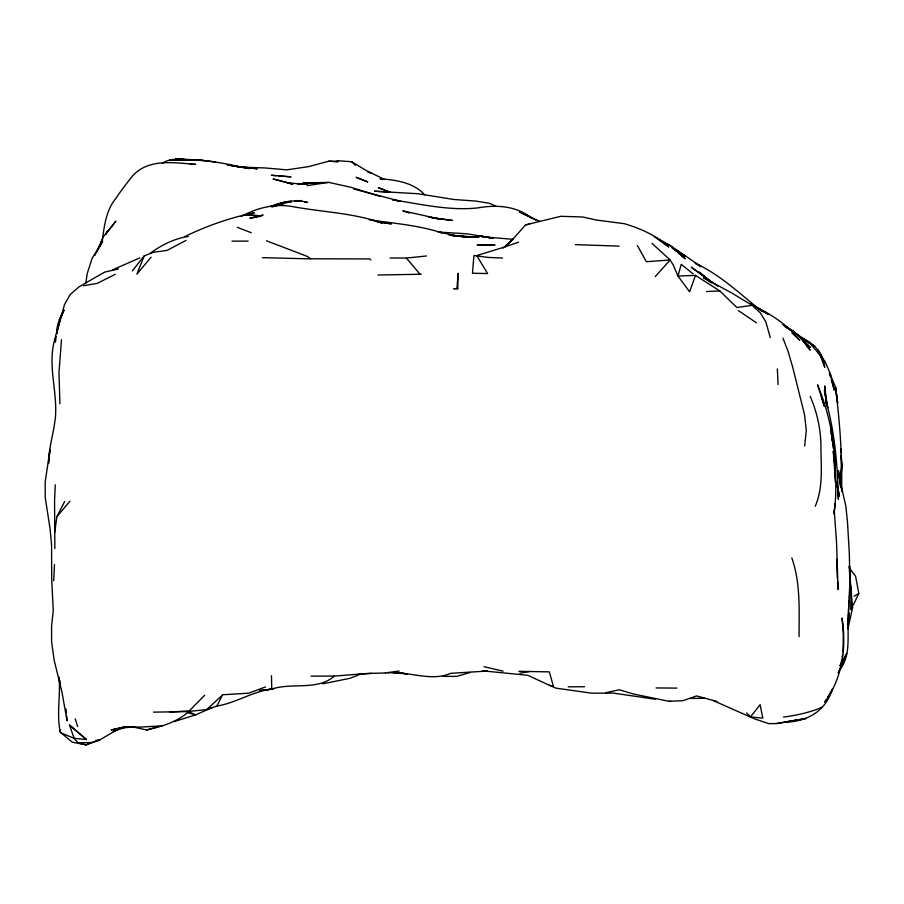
<?xml version="1.0" encoding="UTF-8"?>
<svg xmlns="http://www.w3.org/2000/svg" width="904" height="904" viewBox="0 0 904 904"><rect width="100%" height="100%" fill="white"/><g stroke="black" fill="none" stroke-linecap="round" stroke-linejoin="round"><path stroke-width="1.36" d="M54.85 548.547L54.568 500.94M118.605 728.816L99.779 739.913L86.151 744.907L72.218 742.15L60.285 732.229C56.466 714.036 60.557 695.718 59.167 677.345M457.774 288.67L458.023 273.313L457.006 288.466L457.774 288.67L453.763 288.749L457.006 288.466M59.122 680.09L59.167 677.48M841.093 476.385L840.98 480.453L841.737 465.842L841.183 455.209L841.737 465.842L840.505 487.03M841.161 473.685L841.454 462.837M834.833 464.961L833.872 451.401L835.239 464.057L835.511 482.227L833.285 451.175C835.804 471.967 837.104 493.143 833.929 513.947L835.093 503.494M848.472 625.76L848.449 626.37L852.687 607.341L849.726 578.255L851.263 594.595L849.432 566.164L849.929 583.487L849.263 599.601L849.918 578.865M841.59 491.55C842.336 456.633 839.872 421.513 835.409 386.901L837.669 403.003L835.601 387.228L829.397 372.979L830.516 376.945M55.426 341.961L55.72 335.463L64.523 304.614L70.083 294.602L79.156 286.749L104.062 272.409M54.59 500.172L55.28 484.815M55.483 341.667L55.743 336.288C46.579 362.82 57.472 389.748 55.46 416.71C54.025 432.406 48.59 447.457 48.59 463.323L50.059 449.435L45.2 481.787L45.234 497.437L50.093 529.009L51.573 544.75L51.697 579.057L53.257 610.46L51.573 626.02L51.596 641.682L54.127 660.067L61.98 692.193L67.077 720.793L66.614 715.55M53.675 580.73L54.511 564.548M840.72 486.77L840.641 481.448L840.426 484.42L838.404 470.701L841.228 487.448L842.008 490.476L838.042 471.617L845.861 506.342L847.5 522.083L849.319 553.497L849.929 583.487L849.432 566.164M843.07 651.953L843.296 633.727L842.053 617.997C846.585 646.97 842.539 678.068 824.742 702.137L826.166 699.719M61.495 339.689L58.986 372.301L59.901 403.805M840.234 485.335L840.641 481.448M847.545 628.698L849.195 613.127C845.907 631.715 852.201 651.987 840.81 668.61M804.65 446.045L806.311 430.485L804.549 414.733L792.684 367.126L788.039 351.227L782.966 338.186M102.208 241.278C104.231 226.316 105.904 210.304 115.972 198.292C120.82 190.857 126.345 183.885 131.758 176.856C147.635 157.94 173.918 162.844 195.659 164.347L190.224 164.37M54.635 532.716L56.895 516.704L64.647 501.46M85.857 282.929L87.191 273.686L92.14 258.284L102.672 241.368L96.751 251.922M841.703 659.637L840.573 666.045L840.822 664.903M842.155 657.084L842.618 654.519M57.167 333.655C55.878 325.451 60.263 317.62 64.026 310.592M815.238 506.251C823.747 486.431 820.798 464.825 820.911 443.932C820.414 427.536 816.741 411.422 810.221 396.393M770.287 337.61L765.79 321.711L760.207 312.75L752.139 305.337L736.816 307.507L719.799 290.941L695.492 275.381L689.605 291.811L677.966 276.048L673.344 265.154L670.146 259.979L651.976 243.357M63.766 310.015L60.511 318.818L56.986 332.536L56.895 330.615L57.178 333.406L56.726 329.542M186.032 240.385L167.07 250.397L153.33 252.318L144.177 255.9L136.899 274.161L151.081 257.188M63.687 309.902L59.291 319.926M838.358 672.757L839.986 669.096M838.257 672.96L840.539 667.875M853.365 604.945L858.8 593.453L855.602 576.345L849.602 568.277M94.773 255.448L102.028 240.17L100.028 245.605L102.943 237.232L115.859 221.13L105.87 234.204M62.093 314.163L60.692 317.078L62.647 313.383M206.643 709.561L216.915 706.047L222.384 695.165L206.643 709.561L187.207 711.629L153.477 712.137M105.745 234.396L107.361 231.232L105.621 234.283M840.505 665.706L843.76 659.705L840.189 665.299M124.277 727.155L119.045 728.24L124.888 726.952L111.192 729.923L119.045 728.24L132.809 726.974L146.753 729.969C161.274 726.646 175.941 722.465 187.535 712.634L204.666 695.278M840.223 665.672L846.698 653.445L840.415 667.547L845.522 656.191L840.2 665.943M827.555 697.357L832.437 689.074C825.555 711.301 807.08 721.867 784.57 722.194L806.153 718.454L776.705 723.55L768.795 723.652L754.784 718.951L713.437 700.668M477.414 255.346L504.726 246.984L512.353 239.797L525.574 224.881L560.796 216.293L582.56 216.983L596.504 220.056L624.302 223.695C640.54 228.497 656.157 235.356 668.723 246.995L654.485 236.735L669.875 245.323L685.017 258.646L669.875 245.323L701.176 266.657L695.131 263.188C720.499 274.782 740.647 294.455 762.151 311.654M750.489 716.895L760.117 704.679L762.784 718.149L750.489 716.895L746.625 712.928M132.334 270.906L144.177 255.9M56.895 516.704L69.947 501.178M655.253 276.624L670.146 259.979L646.337 261.697L637.433 245.56M512.997 238.95L504.726 246.984L518.591 242.148M503.121 248.091L512.353 239.797M385.488 672.971L367.442 673.469L334.367 676.079C317.315 691.029 292.003 682.26 271.742 689.085C252.611 691.413 236.012 702.973 216.915 706.047M390.053 257.979L406.393 258.069L426.439 255.979M150.29 253.244C161.545 245.029 174.336 238.509 188.258 236.486M88.366 743.585L86.151 744.907L78.162 742.896L74.083 738.285L61.562 733.167L60.285 732.229L60.229 730.104M854.122 596.188L858.8 593.453M117.701 729.212L113.271 731.551L125.656 727.053M241.244 216.497C256.521 207.931 274.364 203.536 291.856 206.462C321.892 212.146 353.023 212.79 382.076 223.028L375.42 221.22M185.117 236.452C207.14 225.717 230.463 217.593 254.532 212.677L248.329 214.677M115.294 274.274L97.27 283.359L83.552 285.732M162.37 163.195C171.105 157.59 181.862 159.183 191.591 160.11L175.568 159.093C197.716 159.533 219.796 161.59 241.266 167.342L227.345 164.81L249.233 168.506L227.345 164.81M112.571 269.844L139.736 257.911M271.776 206.835L278.048 203.875L285.879 201.818L291.144 201.445M271.878 206.745C282.782 201.377 295.766 199.264 307.642 202.372L304.93 202.304M212.214 707.516L195.535 714.906L174.065 721.618M822.29 707.177C809.973 712.454 796.74 715.335 783.497 717.064M283.992 203.163L287.89 201.592M359.769 674.44L350.142 678.271L322.717 683.831M280.85 203.795L285.879 201.818L291.393 201.445M273.584 206.53L283.935 203.423L273.189 206.417M265.539 686.927L248.758 693.165L222.723 694.758M274.737 205.818L285.879 201.818L291.325 201.954M270.228 206.406L278.048 203.875L287.506 202.564M273.505 206.394L276.104 205.57L272.375 206.62M146.753 729.969L158.256 726.409M335.407 161.454L337.893 160.697L351.746 161.771L365.917 170.336L384.369 179.399M470.419 672.429L456.757 676.373L442.926 676.373M328.898 161.183L337.915 161.658L328.898 161.183L308.467 166.652L286.862 169.862L265.041 167.941L243.266 167.229L257.154 168.698L235.311 166.178M104.74 272.081L118.435 268.974M605.567 692.78L619.274 689.741L633.263 693.967L668.779 701.278L682.915 700.713L696.555 695.922L716.928 701.459M298.964 201.072L301.665 200.541L295.088 201.129M798.288 719.833L776.705 723.55M519.834 673.22L529.586 671.525L549.316 671.864L553.451 686.407L549.361 685.255L527.834 675.322L482.42 670.802M525.574 224.881L529.586 224.192M385.364 672.87L399.229 671.039M307.1 185.602L328.706 182.382L350.639 187.207L380.268 196.473M95.722 740.466L99.779 739.913L91.959 742.466L78.162 742.896M273.539 688.984L259.776 690.599L271.742 689.085L271.471 675.729M357.894 674.339L371.68 673.356M295.529 201.163L299.665 200.88M303.586 184.156L298.343 184.235M169.929 712.013L187.467 710.962L195.535 714.906L187.535 712.634M297.913 184.405L303.258 184.133M377.906 275.031L421.162 274.228M706.51 291.54L719.799 290.941M695.492 275.381L677.966 276.048L681.221 264.341L693.085 273.867M303.846 184.201L287.257 182.8L292.749 184.088L273.279 179.003L292.749 184.088M334.367 676.079L311.066 676.135M487.38 671.062L450.689 673.31C430.666 682.068 408.721 670.915 387.759 672.949M328.706 182.382L314.897 182.721L301.134 184.303L308.998 182.902L316.92 183.049L303.089 182.823L316.423 183.094M262.352 257.64L307.145 258.781L369.679 258.928L370.911 259.968M584.639 686.724L568.209 686.837M298.026 184.032L307.27 183.93M690.746 698.419L704.566 698.317M231.978 241.153L248.182 241.108M656.089 687.933L676.96 688.113M619.116 246.125L575.351 244.645M125.622 726.884L140.188 727.11L162.189 725.844L160.822 725.618M518.851 671.299L529.586 671.525M502.567 258.024L488.239 257.437L473.945 255.516L472.453 273.234L487.595 273.55L476.916 255.877M203.592 160.46L183.659 159.59L169.85 160.076L197.49 159.782L215.299 161.906M669.129 701.301L670.734 701.391M439.536 232.136L466.871 233.797L493.437 238.227L486.736 237.097L513.088 239.323M278.556 175.997L291.031 176.834L271.347 175.24L276.014 175.783M393.398 672.825L407.263 673.875L400.822 673.073M453.887 235.797L478.826 237.356L449.085 235.209L470.905 237.334L450.079 235.085M86.411 739.529L74.083 738.285L69.529 725.087L86.411 739.529L69.529 725.087M387.895 192.043L374.55 191.196L418.134 193.75L453.932 199.49L475.73 201.072L489.64 203.332L496.511 206.507M246.397 167.568L257.154 168.698M655.219 699.244L613.5 693.119L591.758 693.198L555.994 688.147L549.361 685.255M380.211 222.44L391.319 223.864L374.087 220.858M449.955 234.87L464.984 236.803L457.04 236.17L437.898 231.639L442.09 232.916C418.529 225.175 393.635 223.412 369.261 219.762M476.261 236.046L479.041 236.43M481.821 236.814L485.99 237.39M353.6 188.959L400.596 201.321M432.236 217.627L452.633 220.474L435.106 218.327L428.53 216.926L438.745 218.836L402.856 210.858L409.546 213.061M399.263 201.072L392.618 199.829C420.88 204.101 449.096 211.016 477.888 207.886C496.533 204.609 516.376 205.75 531.699 218.214M488.77 237.775L491.301 238.34M484.013 666.689L503.099 671.186M367.612 171.986L371.431 173.127M382.754 179.636L380.075 178.766C395.85 179.941 413.591 182.461 424.699 194.857M666.384 244.148L668.824 244.973L666.203 243.99M390.426 192.303L378.347 187.704L389.669 192.032M237.277 227.333L251.312 232.757M266.431 240.769L307.563 256.521L310.377 258.77M539.631 221.322L519.517 211.909L526.535 215.638M754.038 306.151C771.507 314.23 787.7 325.157 799.791 340.322L791.893 332.943M798.989 336.311L809.193 342.537L819.962 354.876L818.041 353.023M798.955 336.299L804.888 339.61L794.458 332.615M799.983 337.203L809.193 342.537L804.571 339.825M672.926 248.487L678.836 251.809L671.762 247.651M801.351 337.723C813.894 343.136 823.307 353.181 824.73 367.284L818.267 350.142L823.533 359.758L820.866 356.571M532.264 218.361L525.529 214.553L535.744 220.124M757.575 308.185L768.185 314.287L750.885 303.428M782.977 324.547L788.503 328.141L784.017 325.372M798.752 336.344L806.764 340.989L803.577 339.079M665.864 244.182L668.214 245.572M799.961 337.113L802.266 338.469M785.101 326.367L798.695 335.384L810.3 347.464L807.306 344.707M785.214 326.333L794.661 332.028L784.186 325.417M805.69 340.819L815.092 346.548L805.645 340.751M788.627 328.966L792.141 331.135M792.91 331.689L795.057 333.056M796.13 333.734L800.13 336.932L810.154 350.13L798.695 335.384L791.87 330.921M786.175 327.214L789.587 329.44M711.019 282.568L703.504 277.664L731.765 293.009L752.139 305.337M784.954 326.423L789.429 329.35M791.667 330.807L795.011 333M793.305 331.858L795.192 333.113M738.376 310.614L756.433 322.796M704.532 276.906L691.266 267.188L717.719 286.15M708.962 280.138L699.391 272.127L711.64 282.828M351.746 161.771L355.408 165.296M822.357 358.266L824.945 361.329L830.584 374.301L834.256 390.144L831.262 379.578M406.393 258.069L420.055 274.285M75.19 718.906L77.642 726.511M824.245 405.862L817.544 384.833C828.03 410.009 833.906 436.824 835.239 464.057L834.946 461.051M821.397 396.799L824.245 405.975M791.825 557.949C800.729 583.227 799.023 610.29 799.068 636.619M831.262 433.084L833.352 442.327L830.595 429.502M836.641 483.12L839.454 496.319L836.652 481.866L837.194 487.211M831.318 433.411L831.759 436.259M832.188 439.005L833.567 448.644L833.262 445.875M826.245 403.421L825.917 400.619L826.041 403.365M837.601 491.222L838.404 499.245C837.635 467.617 835.228 436.225 827.228 405.478L827.68 407.727L824.448 390.494L826.979 404.698L824.708 385.929L825.397 395.104M66.037 708.985L66.387 712.917M837.364 578.628L836.663 559.271M837.545 581.34L838.098 589.464L836.55 542.411L834.29 510.975M59.935 680.723L60.082 683.288M841.036 452.61L840.822 448.712L841.036 452.667M777.327 368.9L778.073 384.562M851.376 591.611L851.172 609.578L851.376 591.611M848.336 615.805L848.031 625.432L848.924 600.437L848.336 615.805M262.883 215.073L260.578 216.361L249.854 218.259L262.883 215.073M246.69 214.666L244.939 215.016L260.352 215.83L246.69 214.666M494.838 245.018L477.346 245.142L494.838 245.018M482.804 236.226L477.255 235.944L482.804 236.226M367.645 181.885L356.278 177.365L367.645 181.885M684.204 255.47L676.215 250.577L685.266 256.16L684.204 255.47M833.217 445.299L832.121 438.722L833.217 445.299"/></g></svg>
